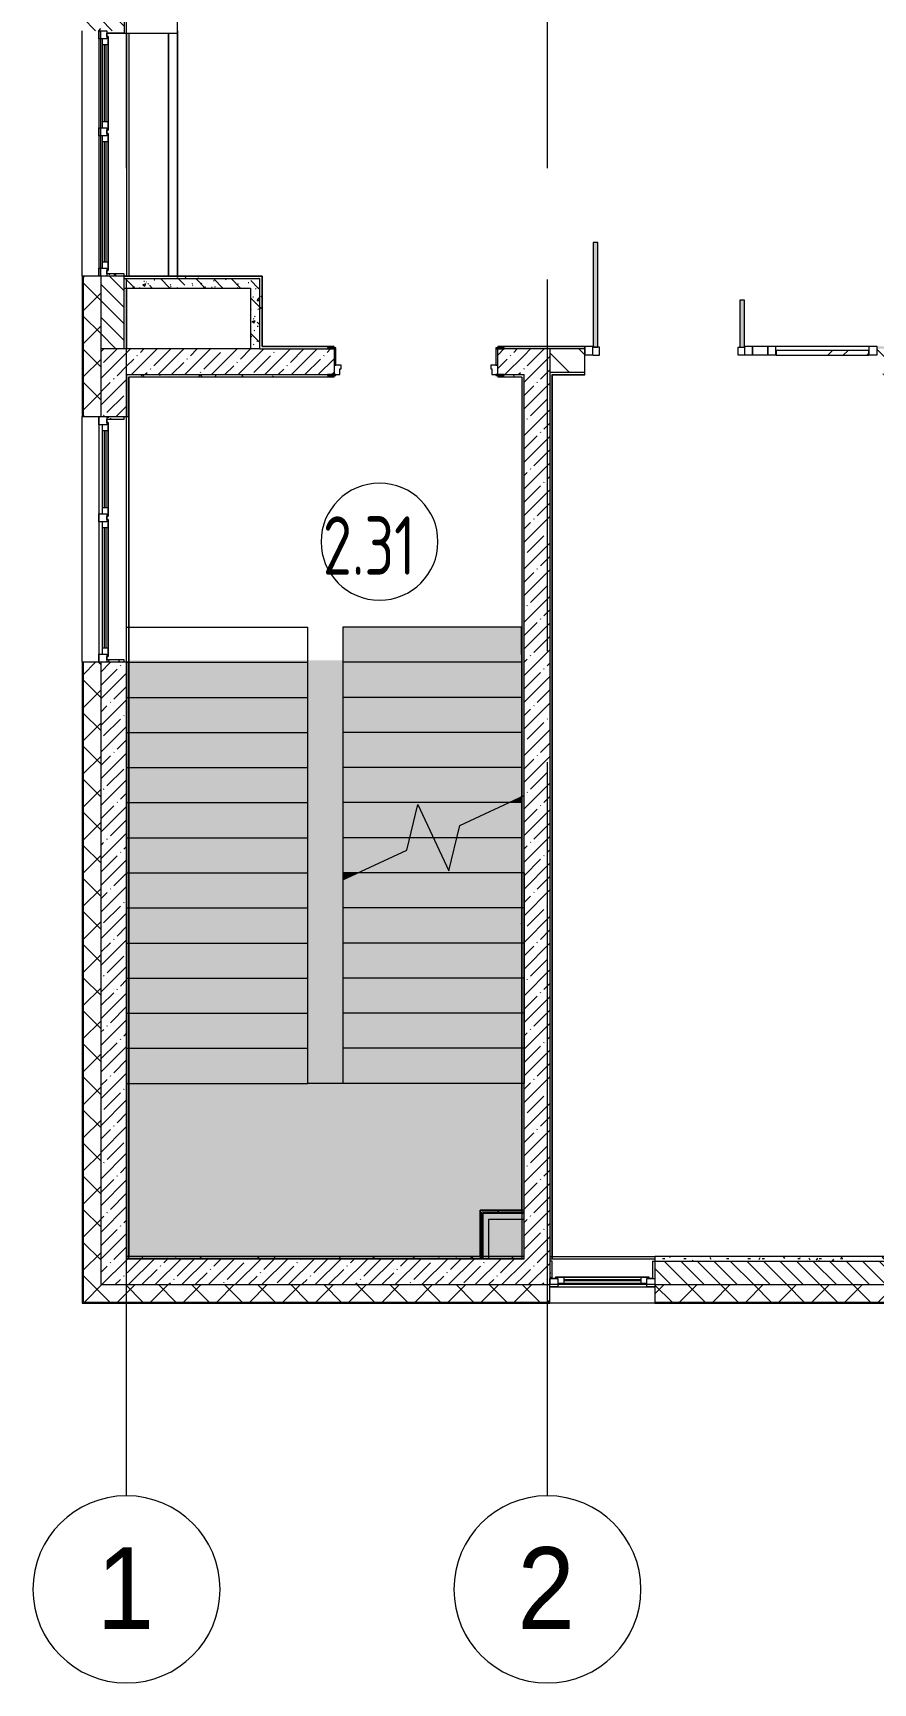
# Model space of a CAD drawing. Header units: millimetres. Extents: x -625 to 415037, y -3642 to 102118.
# Drawn here: x 148082 to 155267, y -3507 to 10599 of the extents above; entities that cross this region are included whole.
import ezdxf

# ---------------------------------------------------------------- set-up
doc = ezdxf.new("R2010")
doc.units = ezdxf.units.MM
doc.linetypes.add('Осевая', pattern=[6350, 1270, -952.5, 3175, -952.5])
for name, color, linetype, lineweight in [('A-AREA-IDEN', 7, 'Continuous', 9), ('A-DETL-GENF', 7, 'Continuous', 9), ('A-GLAZ', 7, 'Continuous', 9), ('A-GLAZ-1', 7, 'Continuous', 5), ('A-GLAZ-CURT', 7, 'Continuous', 9), ('A-GLAZ-CURT-1', 7, 'Continuous', 5), ('A-GLAZ-CURT-2', 7, 'Continuous', 20), ('A-GLAZ-CWMG', 7, 'Continuous', 9), ('A-GLAZ-CWMG-1', 7, 'Continuous', 20), ('A-WALL', 7, 'Continuous', 5), ('I-WALL', 7, 'Continuous', 5), ('S-STRS', 7, 'Continuous', 9), ('S-STRS-MBND', 7, 'Continuous', 9), ('Оси', 7, 'Continuous', 9), ('Оси-1', 7, 'Continuous', 20), ('Оси-2', 7, 'Осевая', 9)]:
    doc.layers.add(name, color=color, linetype=linetype, lineweight=lineweight)
doc.layers.add('A-AREA-PATT-2', color=7, linetype='Continuous', lineweight=5, true_color=0xcde0ef, transparency=1)
doc.layers.add('A-FLOR-PATT-1', color=7, linetype='Continuous', lineweight=9, true_color=0xeef6ff, transparency=0.5)
for name, color, linetype, lineweight, true_color in [('A-DOOR-1', 7, 'Continuous', 5, 0xc0c0c0), ('A-DOOR-FRAM-1', 7, 'Continuous', 5, 0xc0c0c0), ('A-WALL-1', 9, 'Continuous', 5, 0x808080), ('A-WALL-FNSH-1', 9, 'Continuous', 5, 0x808080), ('S-STRS-1', 7, 'Continuous', 9, 0xeef6ff)]:
    doc.layers.add(name, color=color, linetype=linetype, lineweight=lineweight, true_color=true_color)
doc.layers.get('A-DOOR-1').off()
doc.styles.add('Arial', font='arial.ttf', dxfattribs={"width": 0.9, "height": 700})
doc.styles.add('СПДС', font='ГОСТ тип А.ttf', dxfattribs={"width": 0.9})
pattern_1 = [(45, (148772.12, -0.94), (-141.42136, 141.42136), []), (135, (148772.12, -0.94), (-141.42136, -141.42136), [])]
pattern_2 = [(135, (148772.12, -0.94), (-70.7107, -70.7107), [])]
pattern_3 = [(45, (148772.12, -0.94), (-114.0493, 114.0493), []), (45, (148886.17, -0.94), (-114.0493, 114.0493), [201.612, -40.322, 6.706, -33.617])]
pattern_4 = [(135, (148772.12, -0.94), (-150.8683, -150.8683), [213.36, -35.56, 7.112, -35.56]), (135, (148772.12, 149.83), (-150.8683, -150.8683), []), (50, (148772.12, -0.94), (255.0577, -22.3145), [26.67, -293.37]), (355, (148772.12, -0.94), (-49.3404, 267.479), [21.336, -234.696]), (100.451, (148793.38, -2.8), (205.7195, 245.1636), [22.666, -249.326]), (46.184, (148772.12, 70.18), (379.511, -58.86), [40.005, -440.055]), (96.636, (148803.75, 65.27), (332.363, 346.399), [33.999, -373.989]), (351.184, (148772.12, 70.18), (332.367, 346.395), [32.004, -352.044]), (21, (148807.68, 52.4), (212.26, -143.171), [26.67, -293.37]), (326, (148807.68, 52.4), (86.522, 257.863), [21.336, -234.696]), (71.451, (148825.37, 40.47), (298.784, 114.69), [22.666, -249.326]), (37.5, (148772.12, -0.94), (4.3238, 118.3775), [6.706, -225.146, 6.706, -231.546, -235.585]), (37.5, (148772.12, -0.94), (4.3238, 118.3775), [-470.103, 6.706, -228.879]), (7.5, (148772.12, -0.94), (93.5476, 140.2533), [6.706, -129.134, 6.706, -219.812, -89.789]), (7.5, (148772.12, -0.94), (93.5476, 140.2533), [-362.356, 6.706, -83.083]), (327.5, (148692.82, -0.94), (189.8273, -8.0202), [6.706, -82.194, 6.706, -270.662, -368.046]), (327.5, (148692.82, -0.94), (189.8273, -8.0202), [-366.268, 6.706, -361.34]), (317.5, (148657.26, -0.94), (207.381, 35.5976), [6.706, -108.864, 6.706, -177.495, -261.366]), (317.5, (148657.26, -0.94), (207.381, 35.5976), [-299.771, 6.706, -254.66])]
pattern_5 = [(0, (148772.123, -0.94), (243.84, 60.96), [20.117, -162.763, 20.117, -162.763, -975.36]), (0, (148772.123, -0.94), (243.84, 60.96), [-365.76, 20.117, -345.643, 20.117, -162.763, -426.72]), (0, (148772.123, -0.94), (243.84, 60.96), [-914.4, 20.117, -101.803, 20.117, -284.683]), (120, (148863.563, 29.54), (-174.71291, 180.69163), [20.117, -162.763, 20.117, -162.763, -975.36]), (120, (148863.563, 29.54), (-174.71291, 180.69163), [-365.76, 20.117, -345.643, 20.117, -162.763, -426.72]), (120, (148863.563, 29.54), (-174.71291, 180.69163), [-914.4, 20.117, -101.803, 20.117, -284.683]), (240, (148894.043, 151.46), (-69.12709, -241.65163), [20.117, -162.763, 20.117, -162.763, -975.36]), (240, (148894.043, 151.46), (-69.12709, -241.65163), [-365.76, 20.117, -345.643, 20.117, -162.763, -426.72]), (240, (148894.043, 151.46), (-69.12709, -241.65163), [-914.4, 20.117, -101.803, 20.117, -284.683])]
pattern_6 = [(45, (148772.12, -0.94), (-212.132, 212.132), []), (135, (148772.12, -0.94), (-212.132, -212.132), [])]

# ---------------------------------------------------------------- blocks, each defined once
blk = doc.blocks.new('120_Окно_СКБ_1Ст - 120_Окно_СКБ_1Ст 900х2500_h_-22445987-Объем проектирования 2 этажа')
at = {"layer": 'A-GLAZ'}
for p, q in [((-450, -127), (-450, -57)), ((-450, -57), (-380, -57)), ((-380, -127), (-450, -127)), ((-380, -127), (-400, -127)), ((-400, -127), (-400, -137)), ((-400, -137), (400, -137)), ((400, -137), (-400, -137)), ((-380, -57), (-380, -127)), ((380, -87), (-380, -87)), ((-380, -87), (-380, -127)), ((-330, -137), (-330, -87)), ((330, -137), (330, -87)), ((380, -127), (380, -57)), ((380, -57), (450, -57)), ((380, -127), (380, -87)), ((450, -127), (380, -127)), ((400, -127), (380, -127)), ((400, -137), (400, -127)), ((450, -57), (450, -127))]:
    blk.add_line(p, q, dxfattribs=at)
at = {"layer": 'A-GLAZ-1'}
for p, q in [((450, -57), (-450, -57)), ((-430, -127), (-400, -127)), ((-330, -107), (330, -107)), ((330, -117), (-330, -117)), ((400, -127), (430, -127))]:
    blk.add_line(p, q, dxfattribs=at)
blk = doc.blocks.new('110_Дверь_СКБ_2Ст - Д-1 Лестничная клетка EIS60-24280000-Объем проектирования 2 этажа')
at = {"layer": 'A-DOOR-FRAM-1'}
for p, q in [((-672, 118), (-742, 118)), ((-742, 118), (-742, 110)), ((-742, 110), (-672, 110)), ((-638, 110), (-688, 110)), ((-688, 110), (-688, 30)), ((-688, 30), (-628, 30)), ((-672, 30), (-688, 30)), ((-688, 30), (-688, -110)), ((-672, 110), (-672, 118)), ((-672, -110), (-672, 30)), ((-638, 60), (-638, 110)), ((-628, 60), (-638, 60)), ((-628, 30), (-628, 60)), ((662, 60), (652, 60)), ((652, 60), (652, 30)), ((652, 30), (712, 30)), ((662, 110), (662, 60)), ((712, 110), (662, 110)), ((768, 118), (698, 118)), ((698, 118), (698, 110)), ((698, 110), (768, 110)), ((712, 30), (698, 30)), ((698, 30), (698, -110)), ((712, 30), (712, 110)), ((712, -110), (712, 30)), ((768, 110), (768, 118)), ((-672, -110), (-742, -110)), ((-742, -110), (-742, -118)), ((-742, -118), (-672, -118)), ((-688, -110), (-672, -110)), ((-672, -118), (-672, -110)), ((698, -110), (712, -110)), ((768, -110), (698, -110)), ((698, -110), (698, -118)), ((698, -118), (768, -118)), ((768, -118), (768, -110))]:
    blk.add_line(p, q, dxfattribs=at)
blk = doc.blocks.new('120_Окно_СКБ_2Ст - 120_Окно_СКБ_2Ст 2100х2500 _мал створка справа_-22445857-Объем проектирования 2 этажа')
at = {"layer": 'A-GLAZ'}
for p, q in [((-1050, -127), (-1050, -57)), ((-1050, -57), (-980, -57)), ((-980, -127), (-1050, -127)), ((-980, -127), (-1000, -127)), ((-1000, -127), (-1000, -137)), ((-1000, -137), (170, -137)), ((170, -137), (-1000, -137)), ((-980, -57), (-980, -127)), ((150, -87), (-980, -87)), ((-980, -87), (-980, -127)), ((-930, -137), (-930, -87)), ((100, -137), (100, -87)), ((150, -127), (150, -57)), ((150, -57), (220, -57)), ((150, -127), (150, -87)), ((220, -127), (150, -127)), ((170, -127), (150, -127)), ((170, -137), (170, -127)), ((220, -127), (200, -127)), ((200, -127), (200, -137)), ((200, -137), (1000, -137)), ((1000, -137), (200, -137)), ((220, -57), (220, -127)), ((980, -87), (220, -87)), ((220, -87), (220, -127)), ((270, -137), (270, -87)), ((930, -137), (930, -87)), ((980, -127), (980, -57)), ((980, -57), (1050, -57)), ((980, -127), (980, -87)), ((1050, -127), (980, -127)), ((1000, -127), (980, -127)), ((1000, -137), (1000, -127)), ((1050, -57), (1050, -127))]:
    blk.add_line(p, q, dxfattribs=at)
at = {"layer": 'A-GLAZ-1'}
for p, q in [((1050, -57), (-1050, -57)), ((-1030, -127), (-1000, -127)), ((-930, -107), (100, -107)), ((100, -117), (-930, -117)), ((170, -127), (200, -127)), ((270, -107), (930, -107)), ((930, -117), (270, -117)), ((1000, -127), (1030, -127))]:
    blk.add_line(p, q, dxfattribs=at)
blk = doc.blocks.new('120_Окно_СКБ_2Ст - 120_Окно_СКБ_2Ст 2100х2400 _мал створка справа_-22446225-Объем проектирования 2 этажа')
at = {"layer": 'A-GLAZ'}
for p, q in [((-1050, -127), (-1050, -57)), ((-1050, -57), (-980, -57)), ((-980, -127), (-1050, -127)), ((-980, -127), (-1000, -127)), ((-1000, -127), (-1000, -137)), ((-1000, -137), (170, -137)), ((170, -137), (-1000, -137)), ((-980, -57), (-980, -127)), ((150, -87), (-980, -87)), ((-980, -87), (-980, -127)), ((-930, -137), (-930, -87)), ((100, -137), (100, -87)), ((150, -127), (150, -57)), ((150, -57), (220, -57)), ((150, -127), (150, -87)), ((220, -127), (150, -127)), ((170, -127), (150, -127)), ((170, -137), (170, -127)), ((220, -127), (200, -127)), ((200, -127), (200, -137)), ((200, -137), (1000, -137)), ((1000, -137), (200, -137)), ((220, -57), (220, -127)), ((980, -87), (220, -87)), ((220, -87), (220, -127)), ((270, -137), (270, -87)), ((930, -137), (930, -87)), ((980, -127), (980, -57)), ((980, -57), (1050, -57)), ((980, -127), (980, -87)), ((1050, -127), (980, -127)), ((1000, -127), (980, -127)), ((1000, -137), (1000, -127)), ((1050, -57), (1050, -127))]:
    blk.add_line(p, q, dxfattribs=at)
at = {"layer": 'A-GLAZ-1'}
for p, q in [((1050, -57), (-1050, -57)), ((-1030, -127), (-1000, -127)), ((-930, -107), (100, -107)), ((100, -117), (-930, -117)), ((170, -127), (200, -127)), ((270, -107), (930, -107)), ((930, -117), (270, -117)), ((1000, -127), (1030, -127))]:
    blk.add_line(p, q, dxfattribs=at)
blk = doc.blocks.new('Прямоугольный импост - 50 x 70 мм-31700031-Объем проектирования 2 этажа')
at = {"layer": 'A-GLAZ-CWMG-1'}
for p, q in [((-70, 35), (0, 35)), ((-70, -35), (-70, 35)), ((0, 35), (0, -35)), ((0, -35), (-70, -35))]:
    blk.add_line(p, q, dxfattribs=at)
blk = doc.blocks.new('Дверь_Витражная_остекление_ - ДВН_ДАО_Главный вход_1200 в свету-31742133-Объем проектирования 2 этажа')
at = {"layer": 'A-DETL-GENF'}
for p, q in [((-607.5, 925), (-647.5, 925)), ((-647.5, 925), (-647.5, 35)), ((-607.5, 30), (-607.5, 925)), ((647.5, 430), (607.5, 430)), ((607.5, 430), (607.5, 30)), ((647.5, 35), (647.5, 430)), ((-647.5, 30), (-607.5, 30)), ((-592.5, 30), (-647.5, 30)), ((-592.5, -40), (-592.5, 30)), ((592.5, -40), (592.5, 30)), ((592.5, 30), (647.5, 30)), ((607.5, 30), (647.5, 30)), ((-647.5, -35), (-647.5, -40)), ((-647.5, -40), (-592.5, -40)), ((647.5, -40), (592.5, -40)), ((647.5, -35), (647.5, -40))]:
    blk.add_line(p, q, dxfattribs=at)
blk = doc.blocks.new('Системная панель - Стемалит - 40мм-32257327-Объем проектирования 2 этажа')
at = {"layer": 'A-GLAZ-CURT-2'}
for p, q in [((65, 35), (-65, 35)), ((-65, 35), (-65, -35)), ((65, -35), (65, 35)), ((-65, -35), (65, -35))]:
    blk.add_line(p, q, dxfattribs=at)
blk = doc.blocks.new('Прямоугольный импост - 50 x 70 мм-31687886-Объем проектирования 2 этажа')
at = {"layer": 'A-GLAZ-CWMG-1'}
for p, q in [((-35, 35), (35, 35)), ((-35, -35), (-35, 35)), ((35, 35), (35, -35)), ((35, -35), (-35, -35))]:
    blk.add_line(p, q, dxfattribs=at)
blk = doc.blocks.new('Прямоугольный импост - 50 x 70 мм-31701779-Объем проектирования 2 этажа')
at = {"layer": 'A-GLAZ-CWMG-1'}
for p, q in [((0, 35), (-70, 35)), ((-70, 35), (-70, -35)), ((0, -35), (0, 35)), ((-70, -35), (0, -35))]:
    blk.add_line(p, q, dxfattribs=at)
blk = doc.blocks.new('Системная панель - Стекло - 40мм-32257331-Объем проектирования 2 этажа')
at = {"layer": 'A-GLAZ-CURT-1'}
h = blk.add_hatch(dxfattribs=at)
h.set_pattern_fill('FP_216', color=256, style=0, pattern_type=2)
h.set_pattern_definition([(45, (-6262.5, -7685), (-565.685, 565.685), [400, -1200]), (45, (-6662.5, -7885), (-565.685, 565.685), [1200, -400]), (45, (-5862.5, -8085), (-565.685, 565.685), [400, -1200])])
h.paths.add_polyline_path([(-397.5, -40), (397.5, -40), (397.5, 0), (-397.5, 0), (-397.5, -35)])
at = {"layer": 'A-GLAZ-CURT-2'}
for p, q in [((397.5, 0), (-397.5, 0)), ((-397.5, 0), (-397.5, -40)), ((397.5, -40), (397.5, 0)), ((-397.5, -40), (397.5, -40))]:
    blk.add_line(p, q, dxfattribs=at)
blk = doc.blocks.new('Прямоугольный импост - 50 x 70 мм-31702100-Объем проектирования 2 этажа')
at = {"layer": 'A-GLAZ-CWMG-1'}
for p, q in [((-35, 35), (35, 35)), ((-35, -35), (-35, 35)), ((35, 35), (35, -35)), ((35, -35), (-35, -35))]:
    blk.add_line(p, q, dxfattribs=at)
blk = doc.blocks.new('Прямоугольный импост - 50 x 70 мм-31720914-Объем проектирования 2 этажа')
at = {"layer": 'A-GLAZ-CWMG'}
blk.add_line((6460, 7920), (5665, 7920), dxfattribs=at)
blk = doc.blocks.new('Зашивка приборов отопления42 - Зашивка приборов отопления-33374801-Объем проектирования 2 этажа')
at = {"layer": 'A-WALL'}
for p, q in [((37472, 23439), (35392, 23439)), ((35392, 23079), (37472, 23079)), ((37472, 23079), (35392, 23079)), ((35392, 23004), (37472, 23004))]:
    blk.add_line(p, q, dxfattribs=at)
blk = doc.blocks.new('Ось сетки - D8-29747960-Объем проектирования 2 этажа')
at = {"layer": 'Оси-1'}
for start, end in [(360, 180), (180, 360)]:
    blk.add_arc((0, 0), 4, start, end, dxfattribs=at)
blk = doc.blocks.new('Марка_Помещения - Номер-25198446-Объем проектирования 2 этажа')
at = {"layer": 'A-AREA-IDEN'}
for start, end in [(360, 180), (180, 360)]:
    blk.add_arc((0, 0), 2.5, start, end, dxfattribs=at)

msp = doc.modelspace()

# ---------------------------------------------------------------- hatches: boundary and pattern name
at = {"layer": 'A-AREA-PATT-2'}
msp.add_hatch(color=256, dxfattribs=at).paths.add_polyline_path([(150732, 1619), (150732, 5237), (150432, 5237), (150432, 1619)])
at = {"layer": 'A-FLOR-PATT-1'}
h = msp.add_hatch(color=256, dxfattribs=at)
h.paths.add_polyline_path([(162402, 7899), (162442, 7899), (162442, 8729), (162402, 8729), (162402, 7903)])
h.paths.add_polyline_path([(173072, 7899), (173072, 8229), (173032, 8229), (173032, 7899)])
h.paths.add_polyline_path([(163662, 7899), (163702, 7899), (163702, 8229), (163662, 8229), (163662, 7919)])
h.paths.add_polyline_path([(171772, 7899), (171812, 7899), (171812, 8729), (171772, 8729), (171772, 7919)])
h.paths.add_polyline_path([(154167, 7914), (154167, 8314), (154127, 8314), (154127, 7914)])
h.paths.add_polyline_path([(152912, 7914), (152912, 8809), (152872, 8809), (152872, 7914), (152902, 7914)])
h.paths.add_polyline_path([(187288, 8029), (187288, 8074), (186296, 8074), (186296, 8029), (187287, 8029)])
h.paths.add_polyline_path([(168782, 8520), (168862, 8520), (168862, 8565), (168022, 8565), (168022, 8520), (168398, 8520)])
h.paths.add_polyline_path([(186896, 10019), (187288, 10019), (187288, 10064), (186296, 10064), (186296, 10019), (186762, 10019)])
h.paths.add_polyline_path([(168037, 10190), (168862, 10190), (168862, 10235), (168037, 10235)])
h.paths.add_polyline_path([(180167, 12959), (180167, 13779), (180122, 13779), (180122, 12959)])
h.paths.add_polyline_path([(181432, 13459), (181432, 13739), (181422, 13739), (181422, 13779), (181387, 13779), (181387, 13459), (181422, 13459)])
h.paths.add_polyline_path([(182805, 18919), (183202, 18919), (183202, 18964), (182382, 18964), (182382, 18919), (182422, 18919)])
h.paths.add_polyline_path([(182570, 20184), (182702, 20184), (182702, 20229), (182422, 20229), (182422, 20219), (182382, 20219), (182382, 20184), (182435, 20184)])
at = {"layer": 'A-WALL'}
h = msp.add_hatch(dxfattribs=at)
h.set_pattern_fill('FP_24', color=256, style=0, pattern_type=2)
h.set_pattern_definition(pattern_1)
h.paths.add_polyline_path([(148662, -101), (148662, 5219), (148512, 5219), (148512, -101)])
h.paths.add_polyline_path([(148644, 7319), (148662, 7319), (148662, 8519), (148512, 8519), (148512, 7319)])
h.paths.add_polyline_path([(148512, 10619), (148662, 10619), (148662, 11519), (148512, 11519), (148512, 10849)])
h.paths.add_polyline_path([(148512, 13119), (148662, 13119), (148662, 15349), (148512, 15349), (148512, 13926)])
h = msp.add_hatch(dxfattribs=at)
h.set_pattern_fill('FP_2', color=256, style=0, pattern_type=2)
h.set_pattern_definition(pattern_2)
h.paths.add_polyline_path([(148862, 7899), (148862, 8519), (148662, 8519), (148662, 7899)])
h.paths.add_polyline_path([(148862, 10619), (148862, 10899), (148662, 10899), (148662, 10619), (148862, 10619)])
h.paths.add_polyline_path([(148719, 11399), (148862, 11399), (148862, 11519), (148662, 11519), (148662, 11399)])
h.paths.add_polyline_path([(148862, 13119), (148862, 14699), (148662, 14699), (148662, 13119), (148775, 13119)])
h = msp.add_hatch(dxfattribs=at)
h.set_pattern_fill('FP_2', color=256, style=0, pattern_type=2)
h.set_pattern_definition(pattern_2)
h.paths.add_polyline_path([(160932, -101), (160932, 99), (160432, 99), (160432, -101), (160448, -101)])
h.paths.add_polyline_path([(153943, -101), (157332, -101), (157332, 99), (157032, 99), (157032, -67), (156432, 2), (156432, 99), (153402, 99), (153402, -101)])
h = msp.add_hatch(dxfattribs=at)
h.set_pattern_fill('FP_24', color=256, style=0, pattern_type=2)
h.set_pattern_definition(pattern_1)
h.paths.add_polyline_path([(224252, -251), (224472, -251), (224472, -101), (220332, -101), (220332, -251), (224049, -251)])
h.paths.add_polyline_path([(216099, -251), (219432, -251), (219432, -101), (215832, -101), (215832, -251)])
h.paths.add_polyline_path([(214182, -251), (214932, -251), (214932, -101), (213932, -101), (213932, -251)])
h.paths.add_polyline_path([(210182, -251), (210832, -251), (210832, -101), (209682, -101), (209682, -251)])
h.paths.add_polyline_path([(207582, -251), (207582, -101), (206832, -101), (206832, -251), (207426, -251)])
h.paths.add_polyline_path([(205182, -251), (205932, -251), (205932, -101), (205182, -101), (205182, -119)])
h.paths.add_polyline_path([(200682, -251), (202082, -251), (202082, -101), (200682, -101)])
h.paths.add_polyline_path([(196585, -251), (197582, -251), (197582, -101), (196182, -101), (196182, -251)])
h.paths.add_polyline_path([(191682, -251), (192808, -251), (192808, -101), (191432, -101), (191432, -251), (191526, -251)])
h.paths.add_polyline_path([(194082, -251), (194082, -101), (193708, -101), (193708, -251)])
h.paths.add_polyline_path([(187262, -251), (188332, -251), (188332, -101), (186762, -101), (186762, -251), (187189, -251)])
h.paths.add_polyline_path([(181782, -251), (182642, -251), (182642, -101), (181782, -101), (181782, -119)])
h.paths.add_polyline_path([(183575, -251), (184662, -251), (184662, -101), (183542, -101), (183542, -251)])
h.paths.add_polyline_path([(178516, -251), (179682, -251), (179682, -101), (177982, -101), (177982, -251)])
h.paths.add_polyline_path([(171289, -251), (171482, -251), (171482, -101), (170382, -101), (170382, -251), (171282, -251)])
h.paths.add_polyline_path([(174903, -251), (175182, -251), (175182, -101), (173582, -101), (173582, -251), (174332, -251)])
h.paths.add_polyline_path([(165432, -251), (166032, -251), (166032, -101), (164882, -101), (164882, -251)])
h.paths.add_polyline_path([(167582, -251), (167582, -101), (166932, -101), (166932, -251), (166953, -251)])
h.paths.add_polyline_path([(160932, -251), (161782, -251), (161782, -101), (160432, -101), (160432, -251), (160448, -251)])
h.paths.add_polyline_path([(155389, -251), (157332, -251), (157332, -101), (153402, -101), (153402, -251), (154666, -251)])
h.paths.add_polyline_path([(148662, -251), (152502, -251), (152502, -101), (148512, -101), (148512, -251)])
at = {"layer": 'I-WALL'}
h = msp.add_hatch(dxfattribs=at)
h.set_pattern_fill('FP_191', color=256, style=0, pattern_type=2)
h.set_pattern_definition(pattern_5)
h.paths.add_polyline_path([(148724, 8519), (148862, 8519), (148862, 8539), (148714, 8537), (148714, 8519)])
h = msp.add_hatch(dxfattribs=at)
h.set_pattern_fill('FP_41', color=256, style=0, pattern_type=2)
h.set_pattern_definition(pattern_4)
h.paths.add_polyline_path([(148884, 8419), (150022, 8419), (150022, 8499), (148862, 8499), (148862, 8419), (148882, 8419)])
h = msp.add_hatch(dxfattribs=at)
h.set_pattern_fill('FP_191', color=256, style=0, pattern_type=2)
h.set_pattern_definition(pattern_5)
h.paths.add_polyline_path([(149607, 8499), (150042, 8499), (150042, 8519), (148902, 8519), (148902, 8499), (149317, 8499)])
h = msp.add_hatch(dxfattribs=at)
h.set_pattern_fill('FP_191', color=256, style=0, pattern_type=2)
h.set_pattern_definition(pattern_5)
h.paths.add_polyline_path([(150022, 7899), (150042, 7899), (150042, 7919)])
h.paths.add_polyline_path([(150022, 7899), (150042, 7920), (150042, 8499), (150022, 8499), (150022, 7916)])
h = msp.add_hatch(dxfattribs=at)
h.set_pattern_fill('FP_41', color=256, style=0, pattern_type=2)
h.set_pattern_definition(pattern_4)
h.paths.add_polyline_path([(149942, 7899), (150022, 7899), (150022, 8419), (149942, 8419), (149942, 7919)])
h = msp.add_hatch(dxfattribs=at)
h.set_pattern_fill('FP_191', color=256, style=0, pattern_type=2)
h.set_pattern_definition(pattern_5)
h.paths.add_polyline_path([(159725, 7899), (162332, 7899), (162332, 7919), (155302, 7919), (155302, 7899), (159432, 7899)])
h.paths.add_polyline_path([(152502, 7899), (152802, 7899), (152802, 7919), (152057, 7919), (152057, 7907), (152112, 7907), (152112, 7899), (152498, 7899)])
h.paths.add_polyline_path([(168532, 7899), (168782, 7899), (168782, 7919), (163772, 7919), (163772, 7899), (168398, 7899)])
h.paths.add_polyline_path([(150224, 7899), (150602, 7901), (150602, 7907), (150657, 7907), (150657, 7919), (150042, 7919), (150042, 7899)])
h = msp.add_hatch(dxfattribs=at)
h.set_pattern_fill('FP_1', color=256, style=0, pattern_type=2)
h.set_pattern_definition(pattern_3)
h.paths.add_polyline_path([(148662, -101), (148882, -101), (148882, 5219), (148662, 5219), (148662, 593)])
h.paths.add_polyline_path([(148662, 7319), (148882, 7319), (148882, 7899), (148662, 7899), (148662, 7772)])
h = msp.add_hatch(dxfattribs=at)
h.set_pattern_fill('FP_1', color=256, style=0, pattern_type=2)
h.set_pattern_definition(pattern_3)
h.paths.add_polyline_path([(148882, 7679), (150657, 7679), (150657, 7899), (148882, 7899), (148882, 7772)])
h.paths.add_polyline_path([(152282, 7679), (152282, 7899), (152057, 7899), (152057, 7679), (152262, 7679)])
h = msp.add_hatch(dxfattribs=at)
h.set_pattern_fill('FP_1', color=256, style=0, pattern_type=2)
h.set_pattern_definition(pattern_3)
h.paths.add_polyline_path([(152282, -101), (152502, -101), (152502, 7899), (152282, 7899), (152282, 81)])
h = msp.add_hatch(dxfattribs=at)
h.set_pattern_fill('FP_23', color=256, style=0, pattern_type=2)
h.set_pattern_definition([(135, (148772.12, -0.94), (-141.4214, -141.4214), [])])
h.paths.add_polyline_path([(162332, 7699), (162332, 7899), (161532, 7899), (161532, 7699), (161552, 7699)])
h.paths.add_polyline_path([(163941, 7699), (165432, 7699), (165432, 7899), (163772, 7899), (163772, 7699)])
h.paths.add_polyline_path([(160252, 7699), (160932, 7699), (160932, 7899), (160232, 7899), (160232, 7829), (159432, 7829), (159432, 7899), (157032, 7899), (157032, 7699), (160232, 7699)])
h.paths.add_polyline_path([(156432, 7699), (156432, 7899), (155302, 7899), (155302, 7699), (156412, 7699)])
h.paths.add_polyline_path([(152502, 7699), (152802, 7699), (152802, 7899), (152502, 7899)])
h = msp.add_hatch(dxfattribs=at)
h.set_pattern_fill('FP_191', color=256, style=0, pattern_type=2)
h.set_pattern_definition(pattern_5)
h.paths.add_polyline_path([(152282, 7659), (152282, 7679), (152112, 7679), (152112, 7671), (152057, 7671), (152057, 7659), (152262, 7659)])
h.paths.add_polyline_path([(148884, 7659), (150657, 7659), (150657, 7671), (150602, 7671), (150602, 7679), (148882, 7679), (148882, 7659)])
h = msp.add_hatch(dxfattribs=at)
h.set_pattern_fill('FP_191', color=256, style=0, pattern_type=2)
h.set_pattern_definition(pattern_5)
h.paths.add_polyline_path([(148882, 119), (148902, 119), (148902, 5219), (148882, 5219), (148882, 139)])
h.paths.add_polyline_path([(148882, 7319), (148902, 7319), (148902, 7658), (148882, 7659)])
h = msp.add_hatch(dxfattribs=at)
h.set_pattern_fill('FP_191', color=256, style=0, pattern_type=2)
h.set_pattern_definition(pattern_5)
h.paths.add_polyline_path([(152282, 139), (152282, 7659), (152262, 7658), (152262, 534), (152275, 288)])
h.paths.add_polyline_path([(152282, 139), (152266, 459), (152262, 459), (152262, 140), (152270, 140)])
h.paths.add_polyline_path([(152262, 509), (152263, 509), (152262, 534)])
h = msp.add_hatch(dxfattribs=at)
h.set_pattern_fill('FP_191', color=256, style=0, pattern_type=2)
h.set_pattern_definition(pattern_5)
h.paths.add_polyline_path([(155582, 7679), (156411, 7679), (156412, 7699), (155302, 7699), (155302, 7679), (155454, 7679)])
h.paths.add_polyline_path([(152522, 7679), (152802, 7679), (152802, 7699), (152502, 7699), (152502, 7679)])
h = msp.add_hatch(dxfattribs=at)
h.set_pattern_fill('FP_191', color=256, style=0, pattern_type=2)
h.set_pattern_definition(pattern_5)
h.paths.add_polyline_path([(152522, 139), (152522, 7678), (152502, 7679), (152504, 139)])
h = msp.add_hatch(dxfattribs=at)
h.set_pattern_fill('FP_191', color=256, style=0, pattern_type=2)
h.set_pattern_definition(pattern_5)
h.paths.add_polyline_path([(148862, 7299), (148862, 7319), (148714, 7319), (148714, 7299), (148724, 7299)])
h = msp.add_hatch(dxfattribs=at)
h.set_pattern_fill('FP_191', color=256, style=0, pattern_type=2)
h.set_pattern_definition(pattern_5)
h.paths.add_polyline_path([(148714, 5219), (148862, 5219), (148862, 5239), (148714, 5239)])
h = msp.add_hatch(dxfattribs=at)
h.set_pattern_fill('FP_192', color=256, style=0, pattern_type=2)
h.set_pattern_definition(pattern_6)
h.paths.add_polyline_path([(152263, 522), (152263, 522), (152262, 533)])
h.paths.add_polyline_path([(151920, 522), (152262, 522), (152261, 534), (151907, 534), (151907, 522)])
h = msp.add_hatch(dxfattribs=at)
h.set_pattern_fill('FP_192', color=256, style=0, pattern_type=2)
h.set_pattern_definition(pattern_6)
h.paths.add_polyline_path([(151920, 138), (151920, 138), (151908, 139)])
h.paths.add_polyline_path([(151908, 139), (151920, 139), (151920, 522), (151907, 522), (151907, 140)])
h = msp.add_hatch(dxfattribs=at)
h.set_pattern_fill('FP_192', color=256, style=0, pattern_type=2)
h.set_pattern_definition(pattern_6)
h.paths.add_polyline_path([(151932, 509), (152262, 509), (152262, 522), (151920, 522), (151920, 509)])
h = msp.add_hatch(dxfattribs=at)
h.set_pattern_fill('FP_192', color=256, style=0, pattern_type=2)
h.set_pattern_definition(pattern_6)
h.paths.add_polyline_path([(151932, 138), (151931, 138), (151931, 138)])
h.paths.add_polyline_path([(151932, 139), (151932, 509), (151920, 509), (151920, 139), (151931, 139)])
for points in [[(151932, 459), (152266, 459), (152262, 509), (151932, 509)], [(151982, 135), (151982, 459), (151932, 458), (151932, 138)]]:
    msp.add_hatch(color=256, dxfattribs=at).paths.add_polyline_path(points)
h = msp.add_hatch(dxfattribs=at)
h.set_pattern_fill('FP_1', color=256, style=0, pattern_type=2)
h.set_pattern_definition(pattern_3)
h.paths.add_polyline_path([(148882, -101), (152282, -101), (152282, 119), (148882, 119)])
h = msp.add_hatch(dxfattribs=at)
h.set_pattern_fill('FP_191', color=256, style=0, pattern_type=2)
h.set_pattern_definition(pattern_5)
h.paths.add_polyline_path([(152269, 119), (152282, 119), (152282, 139), (151982, 139), (151982, 135), (152262, 119)])
h.paths.add_polyline_path([(152262, 119), (151906, 139), (148903, 139), (148902, 119), (152137, 119)])
h.paths.add_polyline_path([(151932, 138), (151932, 139), (151920, 138)])
h = msp.add_hatch(dxfattribs=at)
h.set_pattern_fill('FP_191', color=256, style=0, pattern_type=2)
h.set_pattern_definition(pattern_5)
h.paths.add_polyline_path([(152502, -49), (152522, -49), (152522, 99), (152502, 99), (152502, -35)])
h = msp.add_hatch(dxfattribs=at)
h.set_pattern_fill('FP_191', color=256, style=0, pattern_type=2)
h.set_pattern_definition(pattern_5)
h.paths.add_polyline_path([(155027, 99), (155582, 99), (155582, 139), (153402, 139), (153402, 99), (154666, 99)])
at = {"layer": 'S-STRS-1'}
for points in [[(151052, 5219), (152262, 5219), (152261, 5519), (150732, 5519), (150732, 5219)], [(148902, 5219), (150432, 5219), (150432, 5237), (148902, 5237)], [(150432, 4919), (150432, 5219), (148902, 5219), (148902, 4919)], [(152262, 4919), (152262, 5219), (150732, 5219), (150732, 4919), (151052, 4919)], [(148902, 4619), (150432, 4619), (150432, 4919), (148902, 4919), (148902, 4696)], [(151052, 4619), (152262, 4619), (152262, 4919), (150732, 4919), (150732, 4619)], [(150432, 4319), (150432, 4619), (148902, 4619), (148902, 4319)], [(152150, 4319), (152262, 4319), (152262, 4619), (150732, 4619), (150732, 4319), (151052, 4319)], [(150432, 4019), (150432, 4319), (148902, 4319), (148902, 4019)], [(151375, 4019), (152150, 4019), (152262, 4071), (152262, 4319), (150732, 4319), (150732, 4019), (151306, 4019)], [(150432, 3719), (150432, 4019), (148902, 4019), (148902, 3719)], [(151306, 3719), (151375, 4002), (151507, 3719), (151708, 3719), (151734, 3825), (152150, 4019), (150732, 4019), (150732, 3719), (151281, 3719)], [(152150, 4019), (152262, 4019), (152262, 4071)], [(150432, 3419), (150432, 3719), (148902, 3719), (148902, 3419)], [(151233, 3419), (152262, 3419), (152262, 3719), (151708, 3719), (151639, 3436), (151507, 3719), (151306, 3719), (151281, 3613), (150864, 3419), (151052, 3419)], [(148902, 3119), (150432, 3119), (150432, 3419), (148902, 3419)], [(150732, 3358), (150864, 3419), (150732, 3419)], [(151052, 3119), (152262, 3119), (152262, 3419), (150864, 3419), (150732, 3358), (150732, 3119), (150864, 3119)], [(150432, 2819), (150432, 3119), (148902, 3119), (148902, 2819)], [(151375, 2819), (152262, 2819), (152262, 3119), (150732, 3119), (150732, 2819), (151306, 2819)], [(148902, 2519), (150432, 2519), (150432, 2819), (148902, 2819), (148902, 2644)], [(152262, 2519), (152262, 2819), (150732, 2819), (150732, 2519), (151052, 2519)], [(150432, 2219), (150432, 2519), (148902, 2519), (148902, 2219)], [(152262, 2219), (152262, 2519), (150732, 2519), (150732, 2219), (151052, 2219)], [(148902, 1919), (150432, 1919), (150432, 2219), (148902, 2219)], [(152262, 1919), (152262, 2219), (150732, 2219), (150732, 1919), (151052, 1919)], [(148902, 1619), (150432, 1619), (150432, 1919), (148902, 1919)], [(152262, 1619), (152262, 1919), (150732, 1919), (150732, 1619), (151052, 1619)]]:
    msp.add_hatch(color=256, dxfattribs=at).paths.add_polyline_path(points)
h = msp.add_hatch(color=256, dxfattribs=at)
h.paths.add_polyline_path([(151734, 3719), (152262, 3719), (152262, 4019), (152150, 4019), (151734, 3825), (151708, 3719)])
h.paths.add_polyline_path([(151375, 3719), (151507, 3719), (151375, 4002), (151306, 3719)])
h = msp.add_hatch(color=256, dxfattribs=at)
h.paths.add_polyline_path([(150864, 3419), (151281, 3613), (151306, 3719), (150732, 3719), (150732, 3419)])
h.paths.add_polyline_path([(151639, 3436), (151708, 3719), (151507, 3719)])
h = msp.add_hatch(color=256, dxfattribs=at)
h.paths.add_polyline_path([(148902, 119), (148903, 139), (151907, 140), (151907, 534), (152262, 535), (152262, 1619), (148902, 1619), (148902, 138)])
h.paths.add_polyline_path([(152282, 139), (152262, 140), (152262, 459), (151982, 459), (151982, 139), (152270, 139)])

# ---------------------------------------------------------------- linework, layer by layer
at = {"layer": 'A-WALL'}
for p, q in [((148504, 8519), (148504, 10619)), ((148509, 8519), (148509, 7319)), ((148512, 8519), (148512, 7319)), ((148662, 8519), (148662, 7319)), ((148862, 8499), (148862, 8539)), ((148862, 8499), (150022, 8499)), ((150042, 8519), (150042, 7919)), ((150022, 7899), (150602, 7899)), ((152802, 7899), (152112, 7899)), ((148882, 7679), (150602, 7679)), ((148882, 7679), (148882, 7319)), ((148902, 7659), (150657, 7659)), ((152057, 7659), (152262, 7659)), ((152112, 7679), (152282, 7679)), ((152282, 119), (152282, 7679)), ((152502, 7699), (152802, 7699)), ((152523, 7678), (152522, 7678)), ((148504, 5219), (148504, 7319)), ((148902, 7319), (148902, 7319)), ((148509, 5219), (148509, -254)), ((148512, 5219), (148512, -251)), ((148662, 5219), (148662, -101)), ((148882, 5219), (148882, 119)), ((151920, 522), (152282, 522)), ((151920, 119), (151920, 522)), ((151932, 119), (151932, 509)), ((152257, 509), (152282, 509)), ((151653, 139), (148882, 139)), ((152282, 119), (148882, 119)), ((148882, 119), (152282, 119)), ((148903, 140), (148903, 139)), ((148903, 139), (151907, 139)), ((153382, 99), (157352, 99)), ((153402, -101), (157332, -101)), ((148509, -254), (152502, -254)), ((148512, -251), (152502, -251)), ((153402, -259), (152502, -259)), ((153402, -251), (157332, -251)), ((153402, -254), (157332, -254))]:
    msp.add_line(p, q, dxfattribs=at)
at = {"layer": 'A-WALL-1'}
for p, q in [((148862, 10899), (148862, 10599)), ((149318, 10599), (149318, 10899)), ((148714, 10619), (148714, 10599)), ((148862, 10599), (149318, 10599)), ((148902, 8519), (148512, 8519)), ((148862, 8539), (148714, 8539)), ((148714, 8539), (148714, 8519)), ((148862, 7899), (148862, 8499)), ((149319, 8519), (149318, 8519)), ((150022, 7899), (150022, 8499)), ((148862, 8419), (149942, 8419)), ((149942, 8419), (149942, 7899)), ((150657, 7919), (150632, 7919)), ((150657, 7907), (150657, 7919)), ((152802, 7919), (152057, 7919)), ((152057, 7919), (152057, 7907)), ((152802, 7679), (152802, 7919)), ((150022, 7899), (148662, 7899)), ((152502, 7899), (152502, -101)), ((150657, 7659), (150657, 7671)), ((152057, 7671), (152057, 7659)), ((152262, 7658), (152262, 119)), ((152522, 7679), (152802, 7679)), ((152522, 7678), (152522, 7679)), ((148512, 7319), (148902, 7319)), ((148714, 7319), (148714, 7299)), ((148714, 7299), (148862, 7299)), ((148862, 7299), (148862, 7319)), ((148862, 5239), (148714, 5239)), ((148714, 5239), (148714, 5219)), ((148862, 5219), (148862, 5239)), ((148902, 5219), (148512, 5219)), ((148902, 119), (148902, 5219)), ((151982, 459), (152282, 459)), ((151982, 119), (151982, 459)), ((152282, 534), (152262, 534)), ((151907, 139), (151907, 119)), ((152282, 139), (152262, 139)), ((152502, 139), (152522, 139)), ((152522, 99), (152502, 99)), ((152502, 99), (152502, -49)), ((152522, -49), (152522, 99)), ((153382, 99), (153382, -49)), ((153402, 139), (153402, -251)), ((155582, 139), (153402, 139)), ((148662, -101), (152502, -101)), ((152502, -49), (152522, -49)), ((152502, -101), (152502, -101)), ((152502, -251), (152502, -101)), ((153382, -49), (153402, -49))]:
    msp.add_line(p, q, dxfattribs=at)
at = {"layer": 'A-WALL-FNSH-1'}
for p, q in [((148862, 10599), (148714, 10599)), ((148714, 10599), (148714, 10598)), ((148714, 10598), (148862, 10598)), ((148862, 10598), (148862, 10599)), ((148903, 10599), (148903, 10598)), ((148903, 10598), (149281, 10598)), ((149281, 10598), (149281, 10599)), ((148512, 8519), (148504, 8519)), ((148504, 8519), (148504, 7319)), ((148862, 8540), (148714, 8540)), ((148714, 8540), (148714, 8539)), ((148862, 8539), (148862, 8540)), ((150043, 8520), (148862, 8520)), ((148862, 8519), (149318, 8519)), ((149318, 8519), (149318, 8509)), ((149318, 8509), (149319, 8509)), ((149319, 8509), (149319, 8519)), ((149319, 8519), (150042, 8519)), ((150043, 7920), (150043, 8520)), ((150657, 7920), (150043, 7920)), ((150657, 7919), (150657, 7920)), ((152802, 7920), (152057, 7920)), ((152057, 7920), (152057, 7919)), ((152802, 7919), (152802, 7920)), ((150657, 7658), (150657, 7659)), ((152057, 7659), (152057, 7658)), ((152522, 7678), (152522, 139)), ((152523, 7678), (152802, 7678)), ((152523, 140), (152523, 7678)), ((152802, 7678), (152802, 7679)), ((148504, 7319), (148512, 7319)), ((148714, 7299), (148714, 7298)), ((148714, 7298), (148862, 7298)), ((148862, 7298), (148862, 7299)), ((148902, 7319), (148903, 7319)), ((148862, 5240), (148714, 5240)), ((148714, 5240), (148714, 5239)), ((148862, 5239), (148862, 5240)), ((152261, 5286), (152261, 5284)), ((152262, 5286), (152261, 5286)), ((152261, 5284), (152262, 5284)), ((152261, 5284), (152261, 2989)), ((148512, 5219), (148504, 5219)), ((148504, 5219), (148504, -259)), ((148902, 5219), (148902, 139)), ((148903, 5219), (148902, 5219)), ((152261, 2989), (152262, 2989)), ((152262, 2980), (152261, 2980)), ((152261, 2980), (152261, 534)), ((151906, 535), (151906, 139)), ((152262, 535), (151906, 535)), ((151907, 139), (151907, 534)), ((151907, 534), (152262, 534)), ((152257, 510), (151932, 510)), ((151932, 510), (151932, 509)), ((151932, 509), (152257, 509)), ((152257, 509), (152257, 510)), ((151907, 140), (148903, 140)), ((151653, 140), (151653, 139)), ((152262, 140), (151653, 140)), ((151653, 139), (152262, 139)), ((152522, 139), (152523, 139)), ((152523, 99), (152522, 99)), ((152523, -49), (152523, 99)), ((153382, 99), (153381, 99)), ((153381, 99), (153381, -49)), ((155581, 140), (153402, 140)), ((153402, 140), (153402, 139)), ((152522, -49), (152523, -49)), ((153381, -49), (153382, -49)), ((148504, -259), (152502, -259)), ((152502, -259), (152502, -251)), ((153402, -251), (153402, -259)), ((153402, -259), (157332, -259))]:
    msp.add_line(p, q, dxfattribs=at)
at = {"layer": 'I-WALL'}
for p, q in [((148662, 8519), (148662, 10619)), ((148882, 10599), (148882, 8519)), ((148902, 10599), (148902, 8519)), ((149318, 8519), (149318, 10599)), ((149319, 10619), (149319, 8519)), ((148882, 8419), (148882, 7899)), ((148902, 7659), (148902, 7658)), ((148902, 7319), (148902, 7658)), ((148903, 7658), (148903, 140)), ((152261, 7659), (152262, 7659)), ((152262, 7658), (152261, 7658)), ((152262, 7658), (152262, 7659)), ((148902, 5219), (148902, 7319)), ((148902, 7319), (148903, 7319)), ((152261, 6024), (152262, 6024)), ((152261, 6019), (152262, 6019)), ((148903, 5619), (148902, 5619)), ((148902, 5519), (148902, 5219)), ((152261, 5286), (152261, 5519)), ((148903, 5280), (148902, 5280)), ((152261, 2980), (152261, 2989)), ((152261, 1961), (152262, 1961)), ((148903, 1316), (148902, 1316)), ((148902, 139), (148903, 139)), ((152502, 119), (153402, 119)), ((152522, 119), (152522, 139)), ((152523, 140), (152523, 119)), ((152523, 140), (153402, 140)), ((152523, 139), (153402, 139)), ((153402, -101), (152502, -101))]:
    msp.add_line(p, q, dxfattribs=at)
at = {"layer": 'S-STRS'}
for p, q in [((148902, 5519), (150432, 5519)), ((150432, 5237), (150432, 5519)), ((152262, 5519), (150732, 5519)), ((150732, 5519), (150732, 5219)), ((152262, 5519), (150732, 5519)), ((152261, 5519), (150732, 5519)), ((152261, 5519), (150732, 5519)), ((150432, 5219), (150432, 5237)), ((148902, 5219), (150432, 5219)), ((148902, 5219), (150432, 5219)), ((150432, 4919), (150432, 5219)), ((150732, 5219), (150732, 4919)), ((152262, 5219), (150732, 5219)), ((152262, 5219), (150732, 5219)), ((148902, 4919), (150432, 4919)), ((148902, 4919), (150432, 4919)), ((150432, 4619), (150432, 4919)), ((150732, 4919), (150732, 4619)), ((152262, 4919), (150732, 4919)), ((152262, 4919), (150732, 4919)), ((148902, 4619), (150432, 4619)), ((148902, 4619), (150432, 4619)), ((150432, 4319), (150432, 4619)), ((150732, 4619), (150732, 4319)), ((152262, 4619), (150732, 4619)), ((152262, 4619), (150732, 4619)), ((148902, 4319), (150432, 4319)), ((148902, 4319), (150432, 4319)), ((150432, 4019), (150432, 4319)), ((150732, 4319), (150732, 4019)), ((152262, 4319), (150732, 4319)), ((152262, 4319), (150732, 4319)), ((148902, 4019), (150432, 4019)), ((148902, 4019), (150432, 4019)), ((150432, 3719), (150432, 4019)), ((150732, 4019), (150732, 3719)), ((152150, 4019), (150732, 4019)), ((152150, 4019), (150732, 4019)), ((152262, 4019), (152150, 4019)), ((152262, 4019), (152150, 4019)), ((148902, 3719), (150432, 3719)), ((148902, 3719), (150432, 3719)), ((150432, 3419), (150432, 3719)), ((150732, 3719), (150732, 3419)), ((151306, 3719), (150732, 3719)), ((151306, 3719), (150732, 3719)), ((151507, 3719), (151306, 3719)), ((151507, 3719), (151306, 3719)), ((151708, 3719), (151507, 3719)), ((151708, 3719), (151507, 3719)), ((152262, 3719), (151708, 3719)), ((152262, 3719), (151708, 3719)), ((148902, 3419), (150432, 3419)), ((148902, 3419), (150432, 3419)), ((150432, 3119), (150432, 3419)), ((150732, 3419), (150732, 3358)), ((150864, 3419), (150732, 3419)), ((150864, 3419), (150732, 3419)), ((152262, 3419), (150864, 3419)), ((152262, 3419), (150864, 3419)), ((150732, 3358), (150732, 3119)), ((148902, 3119), (150432, 3119)), ((148902, 3119), (150432, 3119)), ((150432, 2819), (150432, 3119)), ((150732, 3119), (150732, 2819)), ((152262, 3119), (150732, 3119)), ((152262, 3119), (150732, 3119)), ((148902, 2819), (150432, 2819)), ((148902, 2819), (150432, 2819)), ((150432, 2519), (150432, 2819)), ((150732, 2819), (150732, 2519)), ((152262, 2819), (150732, 2819)), ((152262, 2819), (150732, 2819)), ((148902, 2519), (150432, 2519)), ((148902, 2519), (150432, 2519)), ((150432, 2219), (150432, 2519)), ((150732, 2519), (150732, 2219)), ((152262, 2519), (150732, 2519)), ((152262, 2519), (150732, 2519)), ((148902, 2219), (150432, 2219)), ((148902, 2219), (150432, 2219)), ((150432, 1919), (150432, 2219)), ((150732, 2219), (150732, 1919)), ((152262, 2219), (150732, 2219)), ((152262, 2219), (150732, 2219)), ((148902, 1919), (150432, 1919)), ((148902, 1919), (150432, 1919)), ((150432, 1619), (150432, 1919)), ((150732, 1919), (150732, 1619)), ((152262, 1919), (150732, 1919)), ((152262, 1919), (150732, 1919)), ((148902, 1619), (150432, 1619)), ((148902, 1619), (150432, 1619)), ((150732, 1619), (150432, 1619)), ((152262, 1619), (150732, 1619)), ((152262, 1619), (150732, 1619))]:
    msp.add_line(p, q, dxfattribs=at)
at = {"layer": 'S-STRS-MBND'}
for p, q in [((148882, 5519), (150432, 5519)), ((148882, 1619), (148882, 5519)), ((150432, 1619), (150432, 5519)), ((148882, 5219), (150432, 5219)), ((148882, 5219), (150432, 5219)), ((148882, 4919), (150432, 4919)), ((148882, 4919), (150432, 4919)), ((148882, 4619), (150432, 4619)), ((148882, 4619), (150432, 4619)), ((148882, 4319), (150432, 4319)), ((148882, 4319), (150432, 4319)), ((148882, 4019), (150432, 4019)), ((148882, 4019), (150432, 4019)), ((151281, 3613), (151375, 4002)), ((151375, 4002), (151639, 3436)), ((151734, 3825), (152282, 4080)), ((152262, 4019), (152150, 4019)), ((152262, 4019), (152150, 4019)), ((151639, 3436), (151734, 3825)), ((148882, 3719), (150432, 3719)), ((148882, 3719), (150432, 3719)), ((151507, 3719), (151306, 3719)), ((151507, 3719), (151306, 3719)), ((152262, 3719), (151708, 3719)), ((152262, 3719), (151708, 3719)), ((150732, 3358), (151281, 3613)), ((148882, 3419), (150432, 3419)), ((148882, 3419), (150432, 3419)), ((152282, 3419), (150864, 3419)), ((152282, 3419), (150864, 3419)), ((152282, 3419), (152282, 1619)), ((150732, 3358), (150732, 1619)), ((148882, 3119), (150432, 3119)), ((148882, 3119), (150432, 3119)), ((152282, 3119), (150732, 3119)), ((152282, 3119), (150732, 3119)), ((148882, 2819), (150432, 2819)), ((148882, 2819), (150432, 2819)), ((152282, 2819), (150732, 2819)), ((152282, 2819), (150732, 2819)), ((148882, 2519), (150432, 2519)), ((148882, 2519), (150432, 2519)), ((152282, 2519), (150732, 2519)), ((152282, 2519), (150732, 2519)), ((148882, 2219), (150432, 2219)), ((148882, 2219), (150432, 2219)), ((152282, 2219), (150732, 2219)), ((152282, 2219), (150732, 2219)), ((148882, 1919), (150432, 1919)), ((148882, 1919), (150432, 1919)), ((152282, 1919), (150732, 1919)), ((152282, 1919), (150732, 1919)), ((148882, 1619), (148882, 119)), ((148882, 1619), (150432, 1619)), ((148882, 1619), (150432, 1619)), ((150732, 1619), (150432, 1619)), ((152282, 1619), (150732, 1619)), ((152282, 1619), (150732, 1619)), ((152282, 119), (152282, 1619)), ((148882, 119), (152282, 119))]:
    msp.add_line(p, q, dxfattribs=at)
at = {"layer": 'Оси'}
for p, q in [((148882, 10379), (148882, 15379)), ((148882, -1907), (148882, 3093)), ((152482, -1907), (152482, 3093))]:
    msp.add_line(p, q, dxfattribs=at)
at = {"layer": 'Оси-2'}
for p, q in [((152482, 3094), (152482, 22398)), ((152482, 3093), (152482, 22397)), ((148882, 3094), (148882, 10380)), ((148882, 3093), (148882, 10379))]:
    msp.add_line(p, q, dxfattribs=at)

# ---------------------------------------------------------------- block references
at = {"layer": 'A-AREA-IDEN', "xscale": 199.9999999999999, "yscale": 199.9999999999999, "zscale": 199.9999999999999}
msp.add_blockref('Марка_Помещения - Номер-25198446-Объем проектирования 2 этажа', (151046, 6250), dxfattribs=at)
at = {"layer": 'A-DOOR-1'}
msp.add_blockref('Дверь_Витражная_остекление_ - ДВН_ДАО_Главный вход_1200 в свету-31742133-Объем проектирования 2 этажа', (153520, 7884), dxfattribs=at)
at = {"layer": 'A-DOOR-1', "rotation": 180}
msp.add_blockref('110_Дверь_СКБ_2Ст - Д-1 Лестничная клетка EIS60-24280000-Объем проектирования 2 этажа', (151370, 7789), dxfattribs=at)
at = {"layer": 'A-GLAZ', "color": 3}
for name, p, rotation in [('120_Окно_СКБ_2Ст - 120_Окно_СКБ_2Ст 2100х2500 _мал створка справа_-22445857-Объем проектирования 2 этажа', (148587, 9569), 89.99999999999993), ('120_Окно_СКБ_2Ст - 120_Окно_СКБ_2Ст 2100х2400 _мал створка справа_-22446225-Объем проектирования 2 этажа', (148587, 6269), 89.99999999999993), ('120_Окно_СКБ_1Ст - 120_Окно_СКБ_1Ст 900х2500_h_-22445987-Объем проектирования 2 этажа', (152952, -176), 180)]:
    msp.add_blockref(name, p, dxfattribs=dict(at, rotation=rotation))
at = {"layer": 'A-GLAZ-CURT'}
for name, p in [('Системная панель - Стемалит - 40мм-32257327-Объем проектирования 2 этажа', (154302, 7884)), ('Системная панель - Стекло - 40мм-32257331-Объем проектирования 2 этажа', (154835, 7884))]:
    msp.add_blockref(name, p, dxfattribs=at)
at = {"layer": 'A-GLAZ-CWMG', "rotation": 180}
msp.add_blockref('Прямоугольный импост - 50 x 70 мм-31701779-Объем проектирования 2 этажа', (152802, 7884), dxfattribs=at)
at = {"layer": 'A-GLAZ-CWMG', "extrusion": (0, 0, -1), "rotation": 180}
for name, p in [('Прямоугольный импост - 50 x 70 мм-31687886-Объем проектирования 2 этажа', (-154202, 7884)), ('Прямоугольный импост - 50 x 70 мм-31702100-Объем проектирования 2 этажа', (-154402, 7884)), ('Прямоугольный импост - 50 x 70 мм-31700031-Объем проектирования 2 этажа', (-155302, 7884))]:
    msp.add_blockref(name, p, dxfattribs=at)
at = {"layer": 'A-GLAZ-CWMG'}
msp.add_blockref('Прямоугольный импост - 50 x 70 мм-31720914-Объем проектирования 2 этажа', (148772, -1), dxfattribs=at)
at = {"layer": 'A-WALL', "rotation": 90.0000000000001}
msp.add_blockref('Зашивка приборов отопления42 - Зашивка приборов отопления-33374801-Объем проектирования 2 этажа', (172321, -26873), dxfattribs=at)
at = {"layer": 'Оси-1', "xscale": 199.9999999999999, "yscale": 199.9999999999999, "zscale": 199.9999999999999}
for p in [(148882, -2707), (152482, -2707)]:
    msp.add_blockref('Ось сетки - D8-29747960-Объем проектирования 2 этажа', p, dxfattribs=at)

# ---------------------------------------------------------------- texts
at = {"layer": 'A-AREA-IDEN', "insert": (150562, 6467), "char_height": 500, "width": 1212.15, "attachment_point": 1, "style": 'СПДС'}
msp.add_mtext('2.31', dxfattribs=at)
at = {"layer": 'Оси', "char_height": 700, "width": 606.08, "attachment_point": 1, "style": 'Arial'}
for s, insert in [('\\fArial|b0|i0|c204|p34|;\\W.9;1', (148627, -2346)), ('\\fArial|b0|i0|c204|p34|;\\W.9;2', (152227, -2346))]:
    msp.add_mtext(s, dxfattribs=dict(at, insert=insert))

doc.saveas('drawing.dxf')
